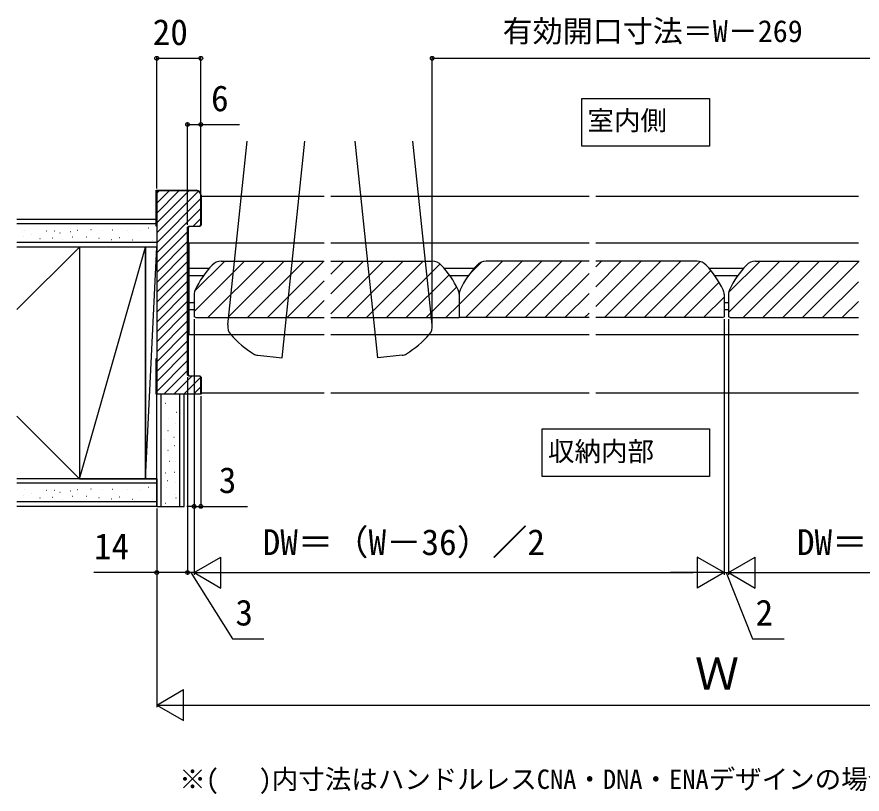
# Model space of a CAD drawing. Units: millimetres, scale not verified. Extents: x -700 to 700, y -1045 to 1039.
# Drawn here: x -13.3 to 369.5, y 271.2 to 623.3 of the extents above; entities that cross this region are included whole.
import ezdxf
from ezdxf.enums import TextEntityAlignment as Align

# ---------------------------------------------------------------- set-up
doc = ezdxf.new("R2010")
doc.units = ezdxf.units.MM
doc.header["$LTSCALE"] = 6
for name, color, linetype in [('0-2_USER1', 3, 'Continuous'), ('0-3_YKK_11', 7, 'Continuous'), ('0-4_YKK_12', 2, 'Continuous'), ('0-7_YKK_D', 6, 'Continuous'), ('0-9_YSS_K', 3, 'Continuous')]:
    doc.layers.add(name, color=color, linetype=linetype)
doc.styles.add('ＭＳ ゴシック', font='')
doc.styles.get('ＭＳ ゴシック').set_extended_font_data('MS Gothic')

msp = doc.modelspace()

# ---------------------------------------------------------------- linework, layer by layer
at = {"layer": '0-2_USER1'}
for points in [[(242.587, 586.401), (300.368, 586.401), (300.368, 564.736), (242.587, 564.736)], [(224.601, 436.683), (300.368, 436.683), (300.368, 415.018), (224.601, 415.018)]]:
    msp.add_lwpolyline(points, close=True, dxfattribs=at)
at = {"layer": '0-3_YKK_11'}
for p, q in [((49.8, 544.746), (68, 544.746)), ((49.8, 528.546), (49.8, 544.746)), ((70.2, 542.546), (70.2, 528.963)), ((50, 528.546), (49.8, 528.546)), ((49.8, 468.546), (50, 468.546))]:
    msp.add_line(p, q, dxfattribs=at)
for points in [[(68, 544.546), (50, 544.546), (50, 523.546)], [(50, 523.546), (50, 452.546), (70, 452.546), (70, 460.046), (69.5, 460.546), (64.5, 460.546), (64, 461.046), (64, 528.046), (64.5, 528.546), (69.5, 528.546), (70, 529.046), (70, 542.546)], [(70.2, 528.963), (69.583, 528.346), (64.583, 528.346), (64.2, 527.963), (64.2, 461.128), (64.583, 460.746), (69.583, 460.746), (70.2, 460.128), (70.2, 452.346), (49.8, 452.346), (49.8, 468.546)]]:
    msp.add_lwpolyline(points, dxfattribs=at)
for radius in [2.2, 2]:
    msp.add_arc((68, 542.546), radius, 0.00001, 89.99999, dxfattribs=at)
at = {"layer": '0-4_YKK_12'}
for p, q in [((82.209, 483.749), (90.994, 567.046)), ((106.782, 468.848), (117.138, 567.046)), ((150.218, 468.848), (139.862, 567.046)), ((174.791, 483.749), (166.006, 567.046)), ((70, 542.046), (125.85, 542.046)), ((128.85, 542.046), (245.85, 542.046)), ((248.85, 542.046), (367.85, 542.046)), ((125.85, 520.746), (64.5, 520.746)), ((64.5, 520.746), (64.5, 479.346)), ((245.85, 520.746), (128.85, 520.746)), ((367.85, 520.746), (248.85, 520.746)), ((64.5, 509.396), (73.443, 509.396)), ((67, 489.806), (89.84, 512.646)), ((67.193, 498.979), (80.86, 512.646)), ((73.22, 487.046), (98.82, 512.646)), ((79.242, 512.646), (125.85, 512.646)), ((82.201, 487.046), (107.801, 512.646)), ((91.181, 487.046), (116.781, 512.646)), ((100.161, 487.046), (125.761, 512.646)), ((128.85, 512.646), (174.758, 512.646)), ((128.85, 506.754), (134.741, 512.646)), ((128.85, 497.774), (143.722, 512.646)), ((128.85, 488.794), (152.702, 512.646)), ((136.082, 487.046), (161.682, 512.646)), ((145.062, 487.046), (170.662, 512.646)), ((154.043, 487.046), (178.36, 511.363)), ((180.557, 509.396), (193.782, 509.396)), ((187, 493.082), (206.564, 512.646)), ((189.944, 487.046), (215.544, 512.646)), ((191.665, 506.727), (197.208, 512.271)), ((198.924, 487.046), (224.524, 512.646)), ((245.85, 512.646), (199.242, 512.646)), ((207.904, 487.046), (233.504, 512.646)), ((216.885, 487.046), (242.485, 512.646)), ((294.758, 512.646), (248.85, 512.646)), ((248.85, 510.031), (251.465, 512.646)), ((248.85, 501.05), (260.445, 512.646)), ((248.85, 492.07), (269.425, 512.646)), ((252.806, 487.046), (278.406, 512.646)), ((261.786, 487.046), (287.386, 512.646)), ((270.766, 487.046), (296.185, 512.464)), ((300.218, 509.396), (315.782, 509.396)), ((309, 489.378), (332.267, 512.646)), ((309.065, 498.423), (323.287, 512.646)), ((315.648, 487.046), (341.248, 512.646)), ((321.242, 512.646), (368.188, 512.646)), ((324.628, 487.046), (350.228, 512.646)), ((333.608, 487.046), (359.208, 512.646)), ((342.588, 487.046), (367.85, 512.307)), ((64.5, 506.196), (71.002, 506.196)), ((163.023, 487.046), (182.491, 506.513)), ((182.998, 506.196), (191.282, 506.196)), ((225.865, 487.046), (245.85, 507.031)), ((279.746, 487.046), (301.072, 508.371)), ((302.718, 506.196), (313.282, 506.196)), ((109.141, 487.046), (125.85, 503.754)), ((288.727, 487.046), (304.744, 503.063)), ((351.569, 487.046), (367.85, 503.327)), ((172.003, 487.046), (185.908, 500.95)), ((234.845, 487.046), (245.85, 498.05)), ((64.5, 493.896), (67, 493.896)), ((67, 497.646), (67, 487.372)), ((118.122, 487.046), (125.85, 494.774)), ((187, 497.646), (187, 487.046)), ((187, 497.646), (187, 487.046)), ((297.707, 487.046), (307, 496.339)), ((307, 497.646), (307, 487.372)), ((307, 493.896), (309, 493.896)), ((309, 497.646), (309, 487.372)), ((360.549, 487.046), (367.85, 494.347)), ((64.5, 490.696), (67, 490.696)), ((180.983, 487.046), (187, 493.062)), ((307, 490.696), (309, 490.696)), ((67.7, 487.046), (67, 487.372)), ((67.7, 487.046), (125.85, 487.046)), ((128.85, 487.046), (187, 487.046)), ((245.85, 487.046), (187, 487.046)), ((243.825, 487.046), (245.85, 489.07)), ((306.3, 487.046), (248.85, 487.046)), ((306.3, 487.046), (307, 487.372)), ((309.7, 487.046), (309, 487.372)), ((309.7, 487.046), (367.85, 487.046)), ((64.5, 479.346), (125.85, 479.346)), ((128.85, 479.346), (245.85, 479.346)), ((248.85, 479.346), (367.85, 479.346)), ((95.843, 470.001), (106.782, 468.848)), ((161.157, 470.001), (150.218, 468.848)), ((70, 453.046), (125.85, 453.046)), ((128.85, 453.046), (245.85, 453.046)), ((248.85, 453.046), (367.85, 453.046))]:
    msp.add_line(p, q, dxfattribs=at)
for centre, radius, start, end in [((106.933, 480.922), 43.7, 136.77834, 154.60847), ((79.242, 506.946), 5.7, 90, 136.77834), ((174.758, 506.946), 5.7, 43.22166, 90), ((147.067, 480.922), 43.7, 25.39153, 43.22166), ((226.933, 480.922), 43.7, 136.77834, 154.60847), ((199.242, 506.946), 5.7, 90, 136.77834), ((294.758, 506.946), 5.7, 43.22166, 90), ((267.067, 480.922), 43.7, 25.39153, 43.22166), ((348.933, 480.922), 43.7, 136.77834, 154.60847), ((321.242, 506.946), 5.7, 90, 136.77834), ((71.7, 497.646), 4.7, 154.60847, 180), ((182.3, 497.646), 4.7, 0, 25.39153), ((191.7, 497.646), 4.7, 154.60847, 180), ((302.3, 497.646), 4.7, 0, 25.39153), ((313.7, 497.646), 4.7, 154.60847, 180), ((87.878, 483.151), 5.7, 173.98, 220.75834), ((169.122, 483.151), 5.7, 319.24166, 6.02), ((116.662, 507.96), 43.7, 220.75834, 238.58847), ((140.338, 507.96), 43.7, 301.41153, 319.24166), ((96.336, 474.675), 4.7, 238.58847, 263.98), ((160.664, 474.675), 4.7, 276.02, 301.41153)]:
    msp.add_arc(centre, radius, start, end, dxfattribs=at)
at = {"layer": '0-7_YKK_D'}
for p, q in [((50, 545.546), (50, 605.546)), ((70, 543.546), (70, 605.546)), ((174.822, 484.151), (174.822, 605.546)), ((50, 604.546), (70, 604.546)), ((174.822, 604.546), (441.178, 604.546)), ((64, 529.046), (64, 575.546)), ((70, 543.546), (70, 575.546)), ((67, 486.372), (67, 370.546)), ((67, 486.372), (67, 370.546)), ((67, 486.372), (67, 400.546)), ((307, 486.372), (307, 370.546)), ((307, 486.372), (307, 370.546)), ((309, 486.372), (309, 370.546)), ((309, 486.372), (309, 370.546)), ((64, 460.046), (64, 370.546)), ((64, 460.046), (64, 370.546)), ((70, 451.546), (70, 400.546)), ((50, 400.546), (50, 370.546)), ((50, 400.525), (50, 310.546)), ((67, 401.546), (63.6, 401.546)), ((67, 401.546), (70, 401.546)), ((70, 401.546), (91.073, 401.546)), ((67, 371.546), (79.124, 378.546)), ((79.124, 364.546), (79.124, 378.546)), ((307, 371.546), (294.876, 378.546)), ((294.876, 378.546), (294.876, 364.546)), ((309, 371.546), (321.124, 378.546)), ((321.124, 364.546), (321.124, 378.546)), ((64, 371.546), (60.6, 371.546)), ((67, 371.546), (64, 371.546)), ((67, 371.546), (64, 371.546)), ((67, 371.546), (70.4, 371.546)), ((67, 371.546), (79.124, 364.546)), ((67, 371.546), (91.249, 371.546)), ((81, 371.546), (293, 371.546)), ((307, 371.546), (282.751, 371.546)), ((307, 371.546), (294.876, 364.546)), ((307, 371.546), (303.6, 371.546)), ((307, 371.546), (309, 371.546)), ((307, 371.546), (309, 371.546)), ((309, 371.546), (312.4, 371.546)), ((309, 371.546), (321.124, 364.546)), ((309, 371.546), (333.249, 371.546)), ((323, 371.546), (535, 371.546)), ((50, 311.546), (62.124, 318.546)), ((62.124, 304.546), (62.124, 318.546)), ((50, 311.546), (62.124, 304.546)), ((50, 311.546), (74.249, 311.546)), ((64, 311.546), (552, 311.546))]:
    msp.add_line(p, q, dxfattribs=at)
for points in [[(64, 574.546), (70, 574.546), (87.491, 574.546)], [(64, 371.546), (50, 371.546), (21.509, 371.546)], [(65.5, 371.546), (84.315, 341.546), (98.588, 341.546)], [(308, 371.546), (319.936, 341.546), (334.209, 341.546)]]:
    msp.add_lwpolyline(points, dxfattribs=at)
for centre in [(50, 604.546), (70, 604.546), (174.822, 604.546), (64, 574.546), (70, 574.546), (67, 401.546), (70, 401.546), (50, 371.546), (64, 371.546), (64, 371.546)]:
    msp.add_circle(centre, 0.85, dxfattribs=at)
at = {"layer": '0-9_YSS_K'}
for p, q in [((50, 543.426), (51.119, 544.546)), ((50, 538.936), (55.61, 544.546)), ((50, 534.446), (60.1, 544.546)), ((50, 529.956), (64.59, 544.546)), ((50, 525.466), (68.877, 544.343)), ((50, 520.975), (70, 540.975)), ((50, 516.485), (70, 536.485)), ((50, 531.546), (-13.319, 531.546)), ((50, 529.546), (-13.319, 529.546)), ((50, 531.546), (50, 519.046)), ((66.55, 528.546), (70, 531.995)), ((-9.76, 526.658), (-9.66, 526.658)), ((-6.735, 524.748), (-6.635, 524.748)), ((-0.048, 526.34), (0.052, 526.34)), ((3.615, 526.34), (3.715, 526.34)), ((6.162, 525.544), (6.262, 525.544)), ((10.939, 526.022), (11.039, 526.022)), ((13.964, 526.658), (14.064, 526.658)), ((20.173, 526.977), (20.273, 526.977)), ((25.268, 526.499), (25.368, 526.499)), ((29.886, 526.817), (29.986, 526.817)), ((36.732, 526.499), (36.832, 526.499)), ((42.145, 526.34), (42.245, 526.34)), ((46.126, 527.772), (46.226, 527.772)), ((50, 511.995), (64, 525.995)), ((50, 521.046), (-13.319, 521.046)), ((-11.67, 521.247), (-11.57, 521.247)), ((-10.556, 523.793), (-10.456, 523.793)), ((-2.913, 522.839), (-2.813, 522.839)), ((2.659, 523.157), (2.759, 523.157)), ((7.277, 522.361), (7.377, 522.361)), ((11.735, 523.634), (11.835, 523.634)), ((11.735, 523.634), (11.835, 523.634)), ((18.263, 523.634), (18.363, 523.634)), ((23.835, 522.998), (23.935, 522.998)), ((29.408, 522.52), (29.508, 522.52)), ((33.07, 523.316), (33.17, 523.316)), ((38.961, 522.361), (39.061, 522.361)), ((48.037, 522.202), (48.137, 522.202)), ((50, 507.505), (64, 521.505)), ((15, 519.046), (-13.319, 490.726)), ((50, 519.046), (-13.319, 519.046)), ((15, 414.046), (45, 519.046)), ((45, 414.046), (50, 519.046)), ((50, 503.015), (64, 517.015)), ((50, 498.525), (64, 512.525)), ((50, 494.035), (64, 508.035)), ((50, 489.545), (64, 503.545)), ((50, 485.054), (64, 499.054)), ((50, 480.564), (64, 494.564)), ((50, 476.074), (64, 490.074)), ((50, 471.584), (64, 485.584)), ((50, 467.094), (64, 481.094)), ((50, 462.604), (64, 476.604)), ((50, 458.114), (64, 472.114)), ((50, 453.623), (64, 467.623)), ((53.412, 452.546), (64, 463.133)), ((57.902, 452.546), (65.902, 460.546)), ((62.392, 452.546), (69.946, 460.099)), ((66.883, 452.546), (70, 455.663)), ((50, 401.546), (50, 452.546)), ((52, 401.546), (52, 452.546)), ((60.5, 401.546), (60.5, 452.546)), ((62.5, 401.546), (62.5, 452.546)), ((54.052, 448.265), (54.152, 448.265)), ((59.02, 444.186), (59.12, 444.186)), ((15, 414.046), (-13.319, 442.365)), ((55.294, 441.172), (55.394, 441.172)), ((58.31, 439.221), (58.41, 439.221)), ((55.117, 435.851), (55.217, 435.851)), ((57.778, 432.837), (57.878, 432.837)), ((53.343, 431.95), (53.443, 431.95)), ((58.132, 429.113), (58.232, 429.113)), ((55.117, 426.984), (55.217, 426.984)), ((55.826, 422.019), (55.926, 422.019)), ((58.487, 422.019), (58.587, 422.019)), ((50, 414.046), (-13.319, 414.046)), ((50, 414.046), (50, 401.546)), ((53.875, 416.699), (53.975, 416.699)), ((57.955, 417.053), (58.055, 417.053)), ((50, 412.046), (-13.319, 412.046)), ((46.126, 410.272), (46.226, 410.272)), ((54.23, 410.315), (54.33, 410.315)), ((54.762, 413.329), (54.862, 413.329)), ((54.762, 413.329), (54.862, 413.329)), ((58.487, 412.443), (58.587, 412.443)), ((-10.556, 406.293), (-10.456, 406.293)), ((-9.76, 409.158), (-9.66, 409.158)), ((-6.735, 407.248), (-6.635, 407.248)), ((-0.048, 408.84), (0.052, 408.84)), ((3.615, 408.84), (3.715, 408.84)), ((6.162, 408.044), (6.262, 408.044)), ((10.939, 408.522), (11.039, 408.522)), ((11.735, 406.134), (11.835, 406.134)), ((11.735, 406.134), (11.835, 406.134)), ((13.964, 409.158), (14.064, 409.158)), ((18.263, 406.134), (18.363, 406.134)), ((20.173, 409.477), (20.273, 409.477)), ((25.268, 408.999), (25.368, 408.999)), ((29.886, 409.317), (29.986, 409.317)), ((33.07, 405.816), (33.17, 405.816)), ((36.732, 408.999), (36.832, 408.999)), ((42.145, 408.84), (42.245, 408.84)), ((58.31, 406.945), (58.41, 406.945)), ((50, 403.546), (-13.319, 403.546)), ((-11.67, 403.747), (-11.57, 403.747)), ((-2.913, 405.339), (-2.813, 405.339)), ((2.659, 405.657), (2.759, 405.657)), ((7.277, 404.861), (7.377, 404.861)), ((23.835, 405.498), (23.935, 405.498)), ((29.408, 405.02), (29.508, 405.02)), ((38.961, 404.861), (39.061, 404.861)), ((48.037, 404.702), (48.137, 404.702)), ((53.875, 403.044), (53.975, 403.044)), ((58.665, 405.349), (58.765, 405.349)), ((50, 401.546), (-13.319, 401.546)), ((50, 401.546), (62.5, 401.546))]:
    msp.add_line(p, q, dxfattribs=at)
msp.add_lwpolyline([(15, 414.046), (45, 414.046), (45, 519.046), (15, 519.046)], close=True, dxfattribs=at)
msp.add_lwpolyline([(50, 519.046), (45, 519.046), (45, 414.046), (50, 414.046), (50, 452.546)], dxfattribs=at)

# ---------------------------------------------------------------- texts
at = {"layer": '0-2_USER1', "style": 'ＭＳ ゴシック'}
for s, p in [('室内側', (245.114, 569.364)), ('収納内部', (227.25, 419.432)), ('※(   )内寸法はハンドルレスCNA・DNA・ENAデザインの場合', (60.234, 270.887))]:
    msp.add_text(s, height=8.798, dxfattribs=at).set_placement(p, align=Align.BOTTOM_LEFT)
at = {"layer": '0-7_YKK_D', "style": 'ＭＳ ゴシック'}
for s, height, p in [('20', 11.73, (48.182, 607.046)), ('有効開口寸法＝W－269', 9.971, (206.695, 608.9)), ('6', 11.73, (74.627, 577.046)), ('3', 11.73, (78.118, 404.046)), ('DW＝（W－36）／2', 11.73, (98, 375.955)), ('DW＝（W－36）／2', 11.73, (340, 375.955)), ('14', 11.73, (21.555, 374.046)), ('3', 11.73, (85.633, 344.046)), ('2', 11.73, (321.255, 344.046)), ('Ｗ', 14.66, (293.795, 314.046))]:
    msp.add_text(s, height=height, dxfattribs=at).set_placement(p, align=Align.BOTTOM_LEFT)

doc.saveas('drawing.dxf')
